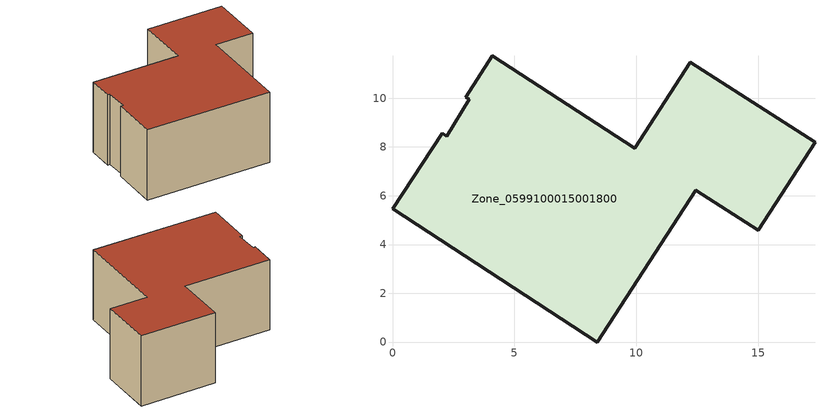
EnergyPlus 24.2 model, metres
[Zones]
Zone_0599100015001800
 floor ground (C_G): 4.1,11.73 9.94,7.96 12.22,11.48 17.32,8.2 15,4.58 12.44,6.23 8.39,0 0,5.46 2.03,8.57 2.23,8.45 3.14,9.95 3,10.05 z1.22
 wall outside (C_F): 15,4.58 17.32,8.2 12.22,11.48 9.94,7.96 4.1,11.73 3,10.05 3.14,9.95 2.23,8.45 2.03,8.57 0,5.46 8.39,0 12.44,6.23 15,4.58 z1.22:7
 roof outside (C_R): 9.94,7.96 4.1,11.73 3,10.05 3.14,9.95 2.23,8.45 2.03,8.57 0,5.46 8.39,0 12.44,6.23 15,4.58 17.32,8.2 12.22,11.48 z7
[BUILDING]
Pand.0599100015001800: North Axis=0; Terrain=City; Loads Convergence Tolerance Value=0.04; Temperature Convergence Tolerance Value=0.4; Solar Distribution=FullExterior; Maximum Number of Warmup Days=25; Minimum Number of Warmup Days=1
[Site:Location]
Rotterdam.The.Hague.AP_ZH_NLD Design_Conditions: Latitude=51.96; Longitude=4.45; Time Zone=1; Elevation=-4.5
[SITE:GROUNDTEMPERATURE:BUILDINGSURFACE]
18, 18, 18, 18, 18, 18, 18, 18, 18, 18, 18, 18
[MATERIAL] Thermal Absorptance=0.9; Solar Absorptance=0.7; Visible Absorptance=0.7
Name | Roughness | Thickness | Conductivity | Density | Specific Heat
G.D.1992-2005 | MediumSmooth | 0.15 | 0.06 | 540 | 1210
F.D.1992-2005 | Rough | 0.3 | 0.12 | 1920 | 840
R.D.1992-2005 | MediumRough | 0.2 | 0.08 | 1500 | 1000
[CONSTRUCTION]
C_G: G.D.1992-2005
C_F: F.D.1992-2005
C_R: R.D.1992-2005
[ZONE]
Zone_0599100015001800: Type=1; Multiplier=1; Ceiling Height=Autocalculate; Volume=Autocalculate; Floor Area=autocalculate; Part of Total Floor Area=Yes
[ZONEINFILTRATION:DESIGNFLOWRATE]
Infil_Zone_0599100015001800: Zone or ZoneList or Space or SpaceList=Zone_0599100015001800; Schedule=AlwaysOn; Design Flow Rate Calculation Method=Flow/Area; Flow Rate per Floor Area=0.0021; Constant Term Coefficient=1; Temperature Term Coefficient=0; Velocity Term Coefficient=0; Velocity Squared Term Coefficient=0
[HVACTEMPLATE:ZONE:IDEALLOADSAIRSYSTEM]
Zone_0599100015001800: Maximum Heating Supply Air Temperature=50; Minimum Cooling Supply Air Temperature=13; Maximum Heating Supply Air Humidity Ratio=0.0156; Minimum Cooling Supply Air Humidity Ratio=0.0077; Heating Limit=NoLimit; Cooling Limit=NoLimit; Dehumidification Control Type=ConstantSensibleHeatRatio; Cooling Sensible Heat Ratio=0.7; Dehumidification Setpoint=60; Humidification Control Type=None; Humidification Setpoint=30; Outdoor Air Method=None; Outdoor Air Flow Rate per Person=0.00944; Outdoor Air Flow Rate per Zone Floor Area=0; Outdoor Air Flow Rate per Zone=0; Demand Controlled Ventilation Type=None; Outdoor Air Economizer Type=NoEconomizer; Heat Recovery Type=None; Sensible Heat Recovery Effectiveness=0.7; Latent Heat Recovery Effectiveness=0.65
[ZONECONTROL:THERMOSTAT]
ThermostatControl_Zone_0599100015001800: Zone or ZoneList=Zone_0599100015001800; Control Type Schedule=DualSetpointControlType; Control 1=Thermostat_Zone_0599100015001800; Temperature Difference Between Cutout And Setpoint=0
[THERMOSTATSETPOINT:DUALSETPOINT]
Thermostat_Zone_0599100015001800: Heating Setpoint Temperature Schedule=HeatingSetpoint_Zone_0599100015001800; Cooling Setpoint Temperature Schedule=CoolingSetpoint_Zone_0599100015001800
[SCHEDULE:COMPACT]
HeatingSetpoint_Zone_0599100015001800: Through: 12/31, For: AllDays, Until: 24:00, 21
CoolingSetpoint_Zone_0599100015001800: Through: 12/31, For: AllDays, Until: 24:00, 24
DualSetpointControlType: Through: 12/31, For: AllDays, Until: 24:00, 4
AlwaysOn: Through: 12/31, For: AllDays, Until: 24:00, 1
